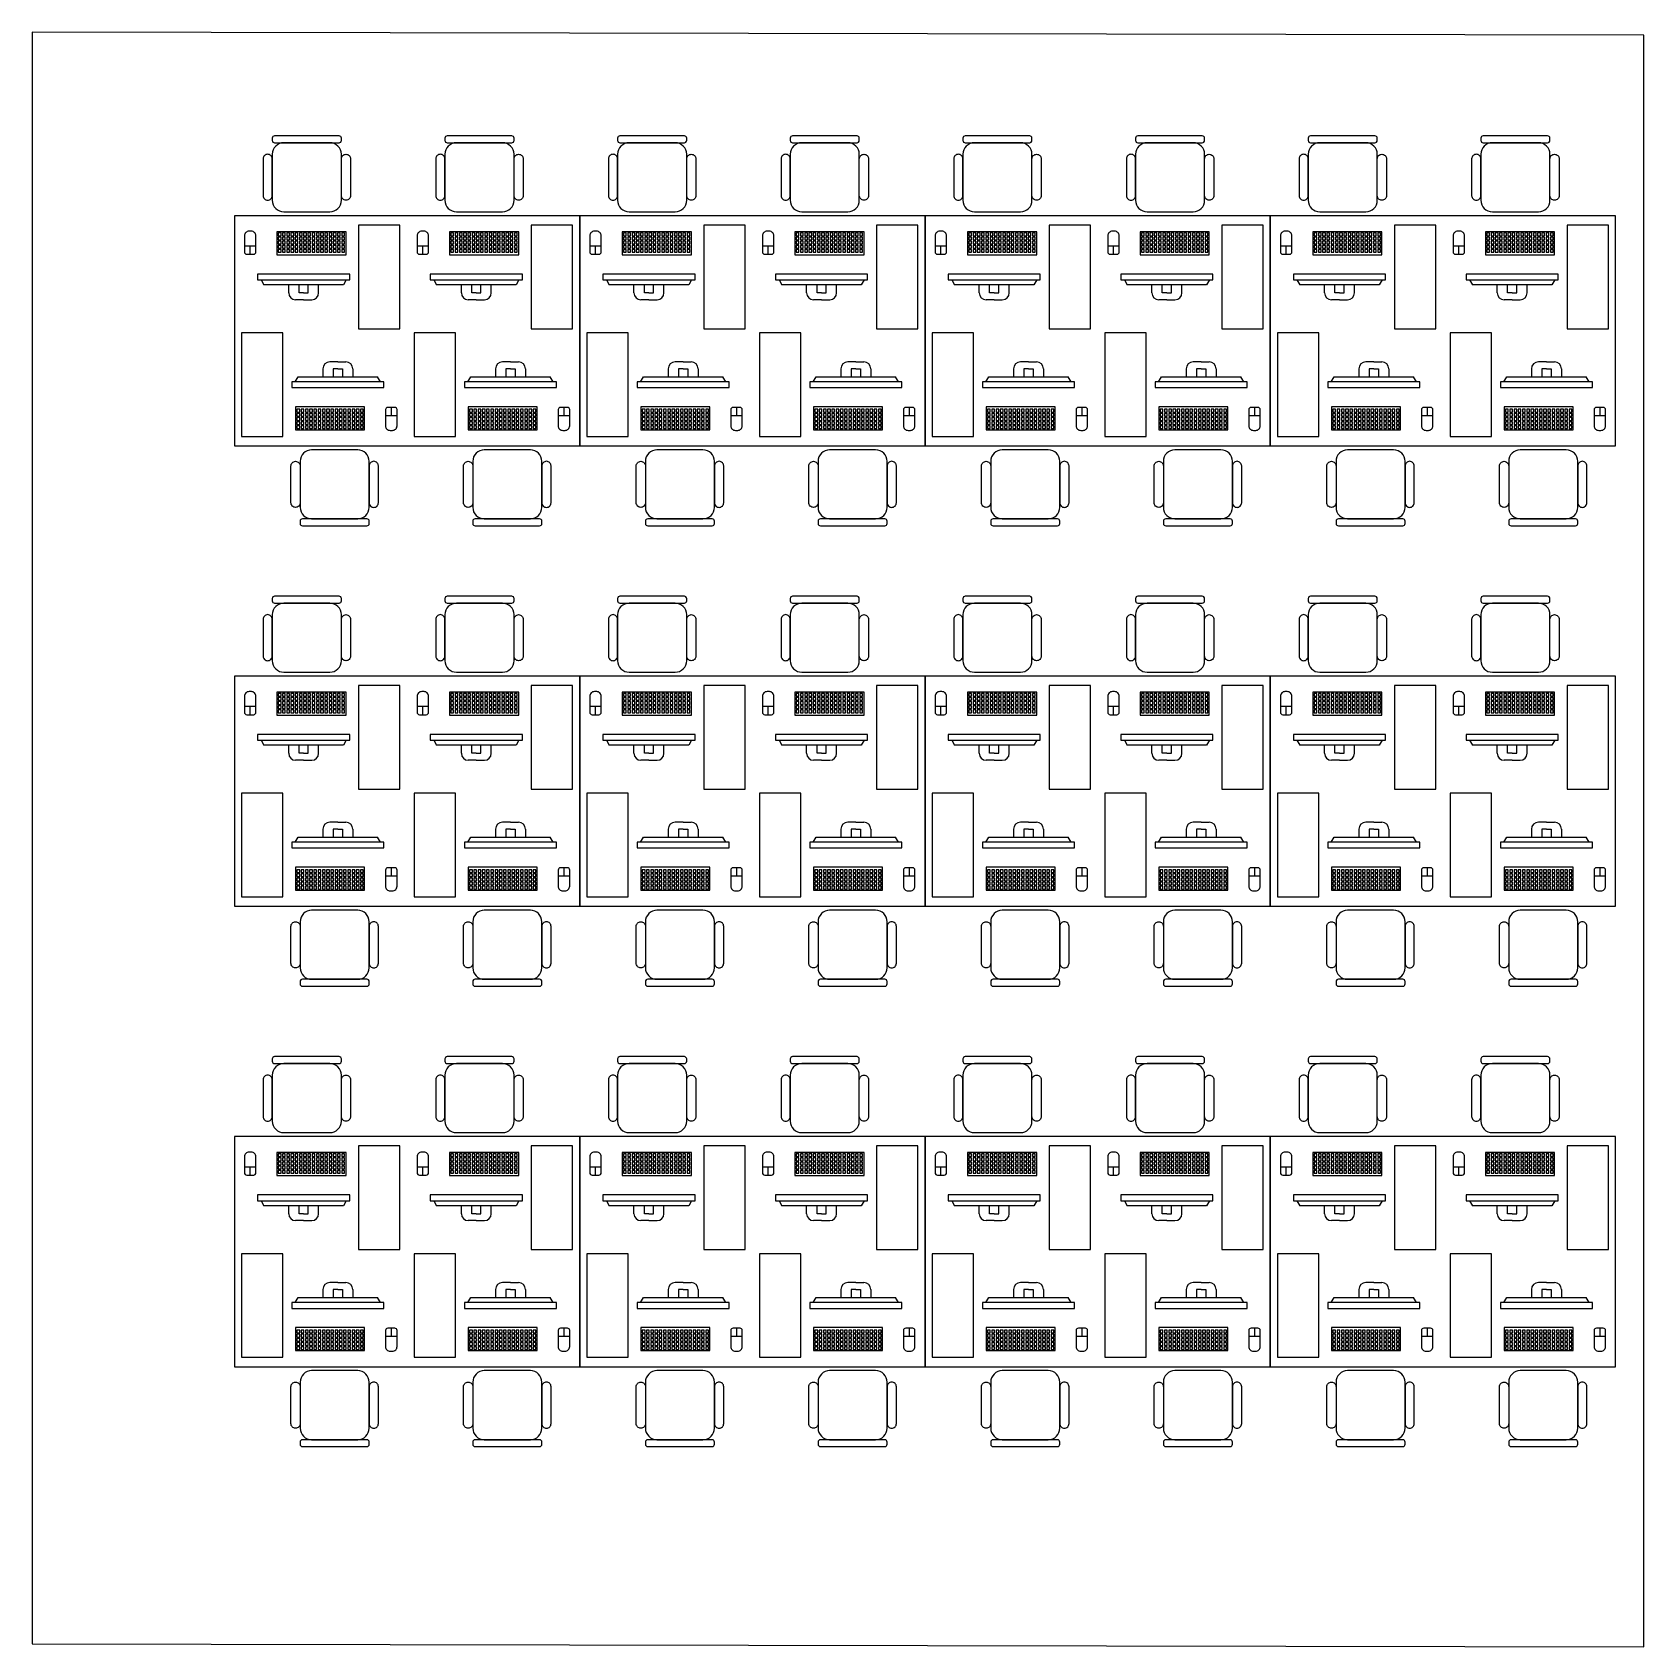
# Model space of a CAD drawing. Header units: metres. Extents: x 0 to 7, y -0.01 to 7.
import ezdxf

# ---------------------------------------------------------------- set-up
doc = ezdxf.new("R2010")
doc.units = ezdxf.units.M
doc.styles.get("Standard").update_dxf_attribs({"font": 'arial.ttf'})

# ---------------------------------------------------------------- blocks, each defined once
blk = doc.blocks.new('Muros')
blk.add_lwpolyline([(0, 0), (700, -1.29), (700, 698.71), (0, 700)], close=True)
at = {"flags": 1}
for tag, p in [('NOMBRE', (56.94, 614.4)), ('MATERIAL', (56.94, 609.92)), ('REFERENCIA', (56.94, 604.79)), ('CANTIDAD', (56.94, 595.69)), ('PRECIO', (56.94, 599.77))]:
    blk.add_attdef(tag, p, '', height=2.5, dxfattribs=at)
blk = doc.blocks.new('Mesa')
blk.add_lwpolyline([(0, 0), (150, 0), (150, 100), (0, 100)], close=True)
at = {"flags": 1}
for tag, p in [('NOMBRE', (28.89, 82.41)), ('MATERIAL', (28.89, 77.93)), ('REFERENCIA', (28.89, 72.8)), ('PRECIO', (28.89, 67.79)), ('CANTIDAD', (28.89, 63.7))]:
    blk.add_attdef(tag, p, '', height=2.5, dxfattribs=at)
blk = doc.blocks.new('Monitor')
for p, q in [((13.5, 8.17), (13.5, 4.67)), ((20, 11.17), (16.5, 11.17)), ((20, 8.17), (18, 8.17)), ((18, 8.17), (18, 4.67)), ((20, 11.17), (23.5, 11.17)), ((20, 8.17), (22, 8.17)), ((22, 8.17), (22, 4.67)), ((26.5, 8.17), (26.5, 4.67)), ((1.5, 2.5), (2.75, 4.67)), ((2.75, 4.67), (37.25, 4.67)), ((38.5, 2.5), (37.25, 4.67))]:
    blk.add_line(p, q)
blk.add_lwpolyline([(0, 0), (40, 0), (40, 2.5), (0, 2.5)], close=True)
for centre, start, end in [((16.5, 8.17), 90, 180), ((23.5, 8.17), 0, 90)]:
    blk.add_arc(centre, 3, start, end)
at = {"flags": 1}
for tag, p in [('NOMBRE', (44.27, 11.22)), ('MATERIAL', (44.27, 6.74)), ('REFERENCIA', (44.27, 1.6)), ('CANTIDAD', (44.27, -7.49)), ('PRECIO', (44.27, -3.41))]:
    blk.add_attdef(tag, p, '', height=2.5, dxfattribs=at)
blk = doc.blocks.new('Mouse')
for p, q in [((2.5, 10), (2.5, 6.5)), ((0, 6.5), (5, 6.5))]:
    blk.add_line(p, q)
blk.add_lwpolyline([(2, 0), (3, 0, 0.414214), (5, 2), (5, 9, 0.414214), (4, 10), (1, 10, 0.414214), (0, 9), (0, 2, 0.414214)], format="xyb", close=True)
at = {"flags": 1}
for tag, p in [('NOMBRE', (6.44, 21.08)), ('MATERIAL', (6.44, 16.6)), ('REFERENCIA', (6.44, 11.47)), ('PRECIO', (6.44, 6.45)), ('CANTIDAD', (6.44, 2.37))]:
    blk.add_attdef(tag, p, '', height=2.5, dxfattribs=at)
blk = doc.blocks.new('*U5')
blk.add_lwpolyline([(-0.6, -0.6), (0.6, -0.6), (0.6, 0.6), (-0.6, 0.6)], close=True)
blk = doc.blocks.new('*U6')
at = {"color": 0, "linetype": 'ByBlock', "lineweight": -2, "transparency": 16777216}
for p in [(0, 7.2), (1.84, 7.2), (3.68, 7.2), (5.52, 7.2), (7.36, 7.2), (9.2, 7.2), (11.04, 7.2), (12.88, 7.2), (14.72, 7.2), (16.56, 7.2), (18.4, 7.2), (20.24, 7.2), (22.08, 7.2), (23.92, 7.2), (25.76, 7.2), (27.6, 7.2), (0, 5.4), (0, 3.6), (0, 1.8), (0, 0), (1.84, 5.4), (1.84, 3.6), (1.84, 1.8), (1.84, 0), (3.68, 5.4), (3.68, 3.6), (3.68, 1.8), (3.68, 0), (5.52, 5.4), (5.52, 3.6), (5.52, 1.8), (5.52, 0), (7.36, 5.4), (7.36, 3.6), (7.36, 1.8), (7.36, 0), (9.2, 5.4), (9.2, 3.6), (9.2, 1.8), (9.2, 0), (11.04, 5.4), (11.04, 3.6), (11.04, 1.8), (11.04, 0), (12.88, 5.4), (12.88, 3.6), (12.88, 1.8), (12.88, 0), (14.72, 5.4), (14.72, 3.6), (14.72, 1.8), (14.72, 0), (16.56, 5.4), (16.56, 3.6), (16.56, 1.8), (16.56, 0), (18.4, 5.4), (18.4, 3.6), (18.4, 1.8), (18.4, 0), (20.24, 5.4), (20.24, 3.6), (20.24, 1.8), (20.24, 0), (22.08, 5.4), (22.08, 3.6), (22.08, 1.8), (22.08, 0), (23.92, 5.4), (23.92, 3.6), (23.92, 1.8), (23.92, 0), (25.76, 5.4), (25.76, 3.6), (25.76, 1.8), (25.76, 0), (27.6, 5.4), (27.6, 3.6), (27.6, 1.8), (27.6, 0)]:
    blk.add_blockref('*U5', p, dxfattribs=at)
blk = doc.blocks.new('Teclado')
blk.add_lwpolyline([(0, 0), (30, 0), (30, 10), (0, 10)], close=True)
blk.add_blockref('*U6', (1.26, 1.11))
at = {"flags": 1}
for tag, p in [('NOMBRE', (37.61, 19.46)), ('MATERIAL', (37.61, 14.97)), ('REFERENCIA', (37.61, 9.84)), ('PRECIO', (37.61, 4.83)), ('CANTIDAD', (37.61, 0.75))]:
    blk.add_attdef(tag, p, '', height=2.5, dxfattribs=at)
blk = doc.blocks.new('Silla')
for points in [[(5, 3), (25, 3, 0.414214), (30, 8), (30, 28, 0.414214), (25, 33), (5, 33, 0.414214), (0, 28), (0, 8, 0.414214)], [(-2, 8), (-2, 8, -0.414214), (-4, 10), (-4, 26, -0.414214), (-2, 28), (-2, 28, -0.414214), (0, 26), (0, 10, -0.414214)], [(32, 8), (32, 8, 0.414214), (34, 10), (34, 26, 0.414214), (32, 28), (32, 28, 0.414214), (30, 26), (30, 10, 0.414214)], [(1, 0), (29, 0, 0.414214), (30, 1), (30, 2, 0.414214), (29, 3), (1, 3, 0.414214), (0, 2), (0, 1, 0.414214)]]:
    blk.add_lwpolyline(points, format="xyb", close=True)
at = {"flags": 1}
for tag, p in [('NOMBRE', (40.66, 21)), ('MATERIAL', (40.66, 16.52)), ('REFERENCIA', (40.66, 11.39)), ('PRECIO', (40.66, 6.38)), ('CANTIDAD', (40.66, 2.29))]:
    blk.add_attdef(tag, p, '', height=2.5, dxfattribs=at)
blk = doc.blocks.new('PC')
blk.add_lwpolyline([(0, 0), (18, 0), (18, 45), (0, 45)], close=True)
at = {"flags": 1}
for tag, p in [('NOMBRE', (20.23, 38.98)), ('MATERIAL', (20.23, 34.5)), ('REFERENCIA', (20.23, 29.37)), ('CANTIDAD', (20.23, 20.27)), ('PRECIO', (20.23, 24.35))]:
    blk.add_attdef(tag, p, '', height=2.5, dxfattribs=at)

msp = doc.modelspace()

# ---------------------------------------------------------------- block references
at = {"xscale": 0.01, "yscale": 0.01, "zscale": 0.01}
for name, p in [('Muros', (0, 0)), ('Mesa', (0.878, 5.2033)), ('Mesa', (2.378, 5.2033)), ('Mesa', (3.878, 5.2033)), ('Mesa', (5.378, 5.2033)), ('PC', (0.909, 5.2443)), ('PC', (1.659, 5.2443)), ('PC', (2.409, 5.2443)), ('PC', (3.159, 5.2443)), ('PC', (3.909, 5.2443)), ('PC', (4.659, 5.2443)), ('PC', (5.409, 5.2443)), ('PC', (6.159, 5.2443)), ('Monitor', (1.1273, 5.4569)), ('Monitor', (1.8773, 5.4569)), ('Monitor', (2.6273, 5.4569)), ('Monitor', (3.3773, 5.4569)), ('Monitor', (4.1273, 5.4569)), ('Monitor', (4.8773, 5.4569)), ('Monitor', (5.6273, 5.4569)), ('Monitor', (6.3773, 5.4569)), ('Teclado', (1.1431, 5.2731)), ('Mouse', (1.5344, 5.2707)), ('Teclado', (1.8931, 5.2731)), ('Mouse', (2.2844, 5.2707)), ('Teclado', (2.6431, 5.2731)), ('Mouse', (3.0344, 5.2707)), ('Teclado', (3.3931, 5.2731)), ('Mouse', (3.7844, 5.2707)), ('Teclado', (4.1431, 5.2731)), ('Mouse', (4.5344, 5.2707)), ('Teclado', (4.8931, 5.2731)), ('Mouse', (5.2844, 5.2707)), ('Teclado', (5.6431, 5.2731)), ('Mouse', (6.0344, 5.2707)), ('Teclado', (6.3931, 5.2731)), ('Mouse', (6.7844, 5.2707)), ('Silla', (1.1635, 4.8563)), ('Silla', (1.9135, 4.8563)), ('Silla', (2.6635, 4.8563)), ('Silla', (3.4135, 4.8563)), ('Silla', (4.1635, 4.8563)), ('Silla', (4.9135, 4.8563)), ('Silla', (5.6635, 4.8563)), ('Silla', (6.4135, 4.8563)), ('Mesa', (0.878, 3.2033)), ('Mesa', (2.378, 3.2033)), ('Mesa', (3.878, 3.2033)), ('Mesa', (5.378, 3.2033)), ('PC', (0.909, 3.2443)), ('PC', (1.659, 3.2443)), ('PC', (2.409, 3.2443)), ('PC', (3.159, 3.2443)), ('PC', (3.909, 3.2443)), ('PC', (4.659, 3.2443)), ('PC', (5.409, 3.2443)), ('PC', (6.159, 3.2443)), ('Monitor', (1.1273, 3.4569)), ('Monitor', (1.8773, 3.4569)), ('Monitor', (2.6273, 3.4569)), ('Monitor', (3.3773, 3.4569)), ('Monitor', (4.1273, 3.4569)), ('Monitor', (4.8773, 3.4569)), ('Monitor', (5.6273, 3.4569)), ('Monitor', (6.3773, 3.4569)), ('Teclado', (1.1431, 3.2731)), ('Mouse', (1.5344, 3.2707)), ('Teclado', (1.8931, 3.2731)), ('Mouse', (2.2844, 3.2707)), ('Teclado', (2.6431, 3.2731)), ('Mouse', (3.0344, 3.2707)), ('Teclado', (3.3931, 3.2731)), ('Mouse', (3.7844, 3.2707)), ('Teclado', (4.1431, 3.2731)), ('Mouse', (4.5344, 3.2707)), ('Teclado', (4.8931, 3.2731)), ('Mouse', (5.2844, 3.2707)), ('Teclado', (5.6431, 3.2731)), ('Mouse', (6.0344, 3.2707)), ('Teclado', (6.3931, 3.2731)), ('Mouse', (6.7844, 3.2707)), ('Silla', (1.1635, 2.8563)), ('Silla', (1.9135, 2.8563)), ('Silla', (2.6635, 2.8563)), ('Silla', (3.4135, 2.8563)), ('Silla', (4.1635, 2.8563)), ('Silla', (4.9135, 2.8563)), ('Silla', (5.6635, 2.8563)), ('Silla', (6.4135, 2.8563)), ('Mesa', (0.878, 1.2033)), ('Mesa', (2.378, 1.2033)), ('Mesa', (3.878, 1.2033)), ('Mesa', (5.378, 1.2033)), ('PC', (0.909, 1.2443)), ('PC', (1.659, 1.2443)), ('PC', (2.409, 1.2443)), ('PC', (3.159, 1.2443)), ('PC', (3.909, 1.2443)), ('PC', (4.659, 1.2443)), ('PC', (5.409, 1.2443)), ('PC', (6.159, 1.2443)), ('Monitor', (1.1273, 1.4569)), ('Monitor', (1.8773, 1.4569)), ('Monitor', (2.6273, 1.4569)), ('Monitor', (3.3773, 1.4569)), ('Monitor', (4.1273, 1.4569)), ('Monitor', (4.8773, 1.4569)), ('Monitor', (5.6273, 1.4569)), ('Monitor', (6.3773, 1.4569)), ('Teclado', (1.1431, 1.2731)), ('Mouse', (1.5344, 1.2707)), ('Teclado', (1.8931, 1.2731)), ('Mouse', (2.2844, 1.2707)), ('Teclado', (2.6431, 1.2731)), ('Mouse', (3.0344, 1.2707)), ('Teclado', (3.3931, 1.2731)), ('Mouse', (3.7844, 1.2707)), ('Teclado', (4.1431, 1.2731)), ('Mouse', (4.5344, 1.2707)), ('Teclado', (4.8931, 1.2731)), ('Mouse', (5.2844, 1.2707)), ('Teclado', (5.6431, 1.2731)), ('Mouse', (6.0344, 1.2707)), ('Teclado', (6.3931, 1.2731)), ('Mouse', (6.7844, 1.2707)), ('Silla', (1.1635, 0.8563)), ('Silla', (1.9135, 0.8563)), ('Silla', (2.6635, 0.8563)), ('Silla', (3.4135, 0.8563)), ('Silla', (4.1635, 0.8563)), ('Silla', (4.9135, 0.8563)), ('Silla', (5.6635, 0.8563)), ('Silla', (6.4135, 0.8563))]:
    msp.add_blockref(name, p, dxfattribs=at)
at = {"xscale": 0.01, "yscale": 0.01, "zscale": 0.01, "rotation": 180}
for name, p in [('Silla', (1.3426, 6.5502)), ('Silla', (2.0926, 6.5502)), ('Silla', (2.8426, 6.5502)), ('Silla', (3.5926, 6.5502)), ('Silla', (4.3426, 6.5502)), ('Silla', (5.0926, 6.5502)), ('Silla', (5.8426, 6.5502)), ('Silla', (6.5926, 6.5502)), ('Mouse', (0.9717, 6.1358)), ('Teclado', (1.363, 6.1335)), ('PC', (1.5971, 6.1623)), ('Mouse', (1.7217, 6.1358)), ('Teclado', (2.113, 6.1335)), ('PC', (2.3471, 6.1623)), ('Mouse', (2.4717, 6.1358)), ('Teclado', (2.863, 6.1335)), ('PC', (3.0971, 6.1623)), ('Mouse', (3.2217, 6.1358)), ('Teclado', (3.613, 6.1335)), ('PC', (3.8471, 6.1623)), ('Mouse', (3.9717, 6.1358)), ('Teclado', (4.363, 6.1335)), ('PC', (4.5971, 6.1623)), ('Mouse', (4.7217, 6.1358)), ('Teclado', (5.113, 6.1335)), ('PC', (5.3471, 6.1623)), ('Mouse', (5.4717, 6.1358)), ('Teclado', (5.863, 6.1335)), ('PC', (6.0971, 6.1623)), ('Mouse', (6.2217, 6.1358)), ('Teclado', (6.613, 6.1335)), ('PC', (6.8471, 6.1623)), ('Monitor', (1.3788, 5.9496)), ('Monitor', (2.1288, 5.9496)), ('Monitor', (2.8788, 5.9496)), ('Monitor', (3.6288, 5.9496)), ('Monitor', (4.3788, 5.9496)), ('Monitor', (5.1288, 5.9496)), ('Monitor', (5.8788, 5.9496)), ('Monitor', (6.6288, 5.9496)), ('Silla', (1.3426, 4.5502)), ('Silla', (2.0926, 4.5502)), ('Silla', (2.8426, 4.5502)), ('Silla', (3.5926, 4.5502)), ('Silla', (4.3426, 4.5502)), ('Silla', (5.0926, 4.5502)), ('Silla', (5.8426, 4.5502)), ('Silla', (6.5926, 4.5502)), ('PC', (1.5971, 4.1623)), ('PC', (2.3471, 4.1623)), ('PC', (3.0971, 4.1623)), ('PC', (3.8471, 4.1623)), ('PC', (4.5971, 4.1623)), ('PC', (5.3471, 4.1623)), ('PC', (6.0971, 4.1623)), ('PC', (6.8471, 4.1623)), ('Mouse', (0.9717, 4.1358)), ('Teclado', (1.363, 4.1335)), ('Mouse', (1.7217, 4.1358)), ('Teclado', (2.113, 4.1335)), ('Mouse', (2.4717, 4.1358)), ('Teclado', (2.863, 4.1335)), ('Mouse', (3.2217, 4.1358)), ('Teclado', (3.613, 4.1335)), ('Mouse', (3.9717, 4.1358)), ('Teclado', (4.363, 4.1335)), ('Mouse', (4.7217, 4.1358)), ('Teclado', (5.113, 4.1335)), ('Mouse', (5.4717, 4.1358)), ('Teclado', (5.863, 4.1335)), ('Mouse', (6.2217, 4.1358)), ('Teclado', (6.613, 4.1335)), ('Monitor', (1.3788, 3.9496)), ('Monitor', (2.1288, 3.9496)), ('Monitor', (2.8788, 3.9496)), ('Monitor', (3.6288, 3.9496)), ('Monitor', (4.3788, 3.9496)), ('Monitor', (5.1288, 3.9496)), ('Monitor', (5.8788, 3.9496)), ('Monitor', (6.6288, 3.9496)), ('Silla', (1.3426, 2.5502)), ('Silla', (2.0926, 2.5502)), ('Silla', (2.8426, 2.5502)), ('Silla', (3.5926, 2.5502)), ('Silla', (4.3426, 2.5502)), ('Silla', (5.0926, 2.5502)), ('Silla', (5.8426, 2.5502)), ('Silla', (6.5926, 2.5502)), ('Mouse', (0.9717, 2.1358)), ('Teclado', (1.363, 2.1335)), ('PC', (1.5971, 2.1623)), ('Mouse', (1.7217, 2.1358)), ('Teclado', (2.113, 2.1335)), ('PC', (2.3471, 2.1623)), ('Mouse', (2.4717, 2.1358)), ('Teclado', (2.863, 2.1335)), ('PC', (3.0971, 2.1623)), ('Mouse', (3.2217, 2.1358)), ('Teclado', (3.613, 2.1335)), ('PC', (3.8471, 2.1623)), ('Mouse', (3.9717, 2.1358)), ('Teclado', (4.363, 2.1335)), ('PC', (4.5971, 2.1623)), ('Mouse', (4.7217, 2.1358)), ('Teclado', (5.113, 2.1335)), ('PC', (5.3471, 2.1623)), ('Mouse', (5.4717, 2.1358)), ('Teclado', (5.863, 2.1335)), ('PC', (6.0971, 2.1623)), ('Mouse', (6.2217, 2.1358)), ('Teclado', (6.613, 2.1335)), ('PC', (6.8471, 2.1623)), ('Monitor', (1.3788, 1.9496)), ('Monitor', (2.1288, 1.9496)), ('Monitor', (2.8788, 1.9496)), ('Monitor', (3.6288, 1.9496)), ('Monitor', (4.3788, 1.9496)), ('Monitor', (5.1288, 1.9496)), ('Monitor', (5.8788, 1.9496)), ('Monitor', (6.6288, 1.9496))]:
    msp.add_blockref(name, p, dxfattribs=at)

doc.saveas('drawing.dxf')
